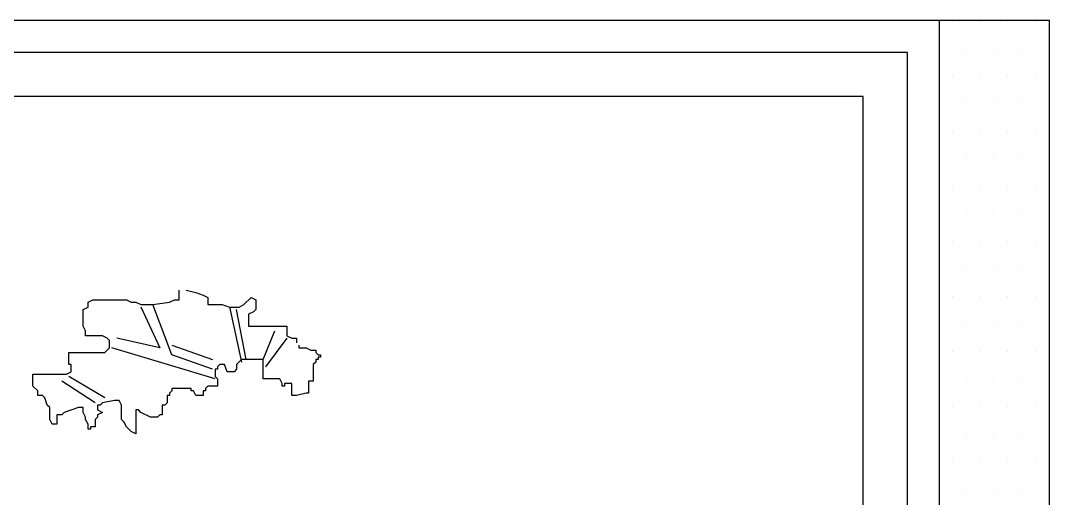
# Model space of a CAD drawing. Header units: inches. Extents: x 11.8 to 54.3, y 10.8 to 35.6.
# Drawn here: x 52.89 to 53.264, y 26.9646 to 27.1383 of the extents above; entities that cross this region are included whole.
import ezdxf

# ---------------------------------------------------------------- set-up
doc = ezdxf.new("R2010")
doc.units = ezdxf.units.IN
doc.header["$MEASUREMENT"] = 0
doc.layers.add('02', color=2, linetype='Continuous')

msp = doc.modelspace()

# ---------------------------------------------------------------- linework, layer by layer
at = {"layer": '02'}
for p, q in [((53.264, 27.13834), (52.50685, 27.13834)), ((53.224, 26.54202), (53.224, 27.13834)), ((53.22883, 27.13808), (53.22883, 27.13808)), ((53.23883, 27.13808), (53.23883, 27.13808)), ((53.24883, 27.13808), (53.24883, 27.13808)), ((53.25883, 27.13808), (53.25883, 27.13808)), ((53.264, 26.54202), (53.264, 27.13834)), ((53.23383, 27.12808), (53.23383, 27.12808)), ((53.24383, 27.12808), (53.24383, 27.12808)), ((53.25383, 27.12808), (53.25383, 27.12808)), ((53.26383, 27.12808), (53.26383, 27.12808)), ((53.21235, 27.12669), (52.5585, 27.12669)), ((53.21235, 26.59366), (53.21235, 27.12669)), ((53.22883, 27.11808), (53.22883, 27.11808)), ((53.23883, 27.11808), (53.23883, 27.11808)), ((53.24883, 27.11808), (53.24883, 27.11808)), ((53.25883, 27.11808), (53.25883, 27.11808)), ((53.19635, 27.11069), (52.5745, 27.11069)), ((53.19635, 26.60966), (53.19635, 27.11069)), ((53.23383, 27.10808), (53.23383, 27.10808)), ((53.24383, 27.10808), (53.24383, 27.10808)), ((53.25383, 27.10808), (53.25383, 27.10808)), ((53.26383, 27.10808), (53.26383, 27.10808)), ((53.22883, 27.09808), (53.22883, 27.09808)), ((53.23883, 27.09808), (53.23883, 27.09808)), ((53.24883, 27.09808), (53.24883, 27.09808)), ((53.25883, 27.09808), (53.25883, 27.09808)), ((53.23383, 27.08808), (53.23383, 27.08808)), ((53.24383, 27.08808), (53.24383, 27.08808)), ((53.25383, 27.08808), (53.25383, 27.08808)), ((53.26383, 27.08808), (53.26383, 27.08808)), ((53.22883, 27.07808), (53.22883, 27.07808)), ((53.23883, 27.07808), (53.23883, 27.07808)), ((53.24883, 27.07808), (53.24883, 27.07808)), ((53.25883, 27.07808), (53.25883, 27.07808)), ((53.23383, 27.06808), (53.23383, 27.06808)), ((53.24383, 27.06808), (53.24383, 27.06808)), ((53.25383, 27.06808), (53.25383, 27.06808)), ((53.26383, 27.06808), (53.26383, 27.06808)), ((53.22883, 27.05808), (53.22883, 27.05808)), ((53.23883, 27.05808), (53.23883, 27.05808)), ((53.24883, 27.05808), (53.24883, 27.05808)), ((53.25883, 27.05808), (53.25883, 27.05808)), ((53.23383, 27.04808), (53.23383, 27.04808)), ((53.24383, 27.04808), (53.24383, 27.04808)), ((53.25383, 27.04808), (53.25383, 27.04808)), ((53.26383, 27.04808), (53.26383, 27.04808)), ((52.94767, 27.03678), (52.94767, 27.04028)), ((52.95028, 27.04028), (52.95376, 27.03939)), ((52.95376, 27.03939), (52.95638, 27.03852)), ((52.95638, 27.03852), (52.95812, 27.03765)), ((52.95812, 27.03765), (52.95812, 27.03504)), ((52.97118, 27.03504), (52.97379, 27.03765)), ((52.97379, 27.03765), (52.97553, 27.03678)), ((53.22883, 27.03808), (53.22883, 27.03808)), ((53.23883, 27.03808), (53.23883, 27.03808)), ((53.24883, 27.03808), (53.24883, 27.03808)), ((53.25883, 27.03808), (53.25883, 27.03808)), ((52.91282, 27.0333), (52.91456, 27.03417)), ((52.91456, 27.03591), (52.9163, 27.03678)), ((52.91456, 27.03417), (52.91456, 27.03591)), ((52.9163, 27.03678), (52.92849, 27.03678)), ((52.92849, 27.03678), (52.93023, 27.03591)), ((52.93023, 27.03591), (52.93197, 27.03591)), ((52.93197, 27.03591), (52.93371, 27.03504)), ((52.93371, 27.03504), (52.93807, 27.03504)), ((52.93371, 27.03419), (52.94068, 27.01938)), ((52.93807, 27.03504), (52.94419, 27.03591)), ((52.94503, 27.01677), (52.93807, 27.03506)), ((52.94419, 27.03591), (52.94593, 27.03678)), ((52.94593, 27.03678), (52.94767, 27.03678)), ((52.95812, 27.03504), (52.96334, 27.03504)), ((52.96334, 27.03504), (52.96595, 27.03417)), ((52.96594, 27.03419), (52.97029, 27.01416)), ((52.96595, 27.03417), (52.96944, 27.03417)), ((52.96944, 27.03417), (52.97118, 27.03504)), ((52.97553, 27.03678), (52.97553, 27.0333)), ((52.91282, 27.02721), (52.91282, 27.0333)), ((52.97203, 27.01503), (52.96855, 27.03332)), ((52.97466, 27.03243), (52.97292, 27.03156)), ((52.97292, 27.03156), (52.97292, 27.02721)), ((52.97553, 27.0333), (52.97466, 27.03243)), ((52.91369, 27.02547), (52.91282, 27.02721)), ((52.97292, 27.02721), (52.98685, 27.02721)), ((52.98685, 27.02721), (52.98685, 27.02373)), ((53.23383, 27.02808), (53.23383, 27.02808)), ((53.24383, 27.02808), (53.24383, 27.02808)), ((53.25383, 27.02808), (53.25383, 27.02808)), ((53.26383, 27.02808), (53.26383, 27.02808)), ((52.91369, 27.02373), (52.91369, 27.02547)), ((52.91978, 27.02373), (52.91369, 27.02373)), ((52.92152, 27.02286), (52.91978, 27.02373)), ((52.92239, 27.02199), (52.92152, 27.02286)), ((52.94068, 27.01938), (52.925, 27.02287)), ((52.97815, 27.01503), (52.98248, 27.02548)), ((52.98684, 27.02287), (52.979, 27.01241)), ((52.98685, 27.02373), (52.98859, 27.02286)), ((52.98859, 27.02286), (52.99034, 27.02286)), ((52.99034, 27.02286), (52.99034, 27.02112)), ((52.92065, 27.01764), (52.92239, 27.01938)), ((52.92239, 27.01938), (52.92239, 27.02199)), ((52.96071, 27.00806), (52.92326, 27.01938)), ((52.94503, 27.02025), (52.95984, 27.01503)), ((52.99121, 27.02025), (52.99121, 27.01938)), ((52.99121, 27.01938), (52.99382, 27.01938)), ((52.99382, 27.01938), (52.99556, 27.01851)), ((52.90759, 27.01764), (52.92065, 27.01764)), ((52.90759, 27.01329), (52.90759, 27.01764)), ((52.95984, 27.01154), (52.94503, 27.01677)), ((52.99556, 27.01851), (52.9973, 27.01851)), ((52.9973, 27.01851), (52.9973, 27.01764)), ((52.9973, 27.01764), (52.99817, 27.01677)), ((52.99817, 27.01677), (52.99904, 27.01677)), ((52.99817, 27.0159), (52.99817, 27.01503)), ((52.99904, 27.0159), (52.99817, 27.0159)), ((52.99904, 27.01677), (52.99904, 27.0159)), ((53.22883, 27.01808), (53.22883, 27.01808)), ((53.23883, 27.01808), (53.23883, 27.01808)), ((53.24883, 27.01808), (53.24883, 27.01808)), ((53.25883, 27.01808), (53.25883, 27.01808)), ((52.90846, 27.01329), (52.90759, 27.01329)), ((52.90846, 27.01065), (52.90846, 27.01329)), ((52.96073, 27.01152), (52.96073, 27.00891)), ((52.9616, 27.01152), (52.96073, 27.01152)), ((52.96247, 27.01329), (52.9616, 27.01239)), ((52.9616, 27.01239), (52.9616, 27.01152)), ((52.96421, 27.01329), (52.96247, 27.01329)), ((52.96508, 27.01065), (52.96421, 27.01329)), ((52.96857, 27.01152), (52.9677, 27.01065)), ((52.97031, 27.01503), (52.96857, 27.01329)), ((52.96857, 27.01329), (52.96857, 27.01152)), ((52.97815, 27.01503), (52.97031, 27.01503)), ((52.97815, 27.00804), (52.97815, 27.01503)), ((52.9973, 27.01416), (52.99643, 27.01329)), ((52.99643, 27.01329), (52.99643, 27.00717)), ((52.9973, 27.01503), (52.9973, 27.01416)), ((52.99817, 27.01503), (52.9973, 27.01503)), ((52.89453, 27.00978), (52.90672, 27.00978)), ((52.89453, 27.00543), (52.89453, 27.00978)), ((52.90672, 27.00978), (52.90846, 27.01065)), ((52.92065, 27.00109), (52.90759, 27.00893)), ((52.96073, 27.00891), (52.9616, 27.00804)), ((52.9616, 27.00804), (52.9616, 27.00543)), ((52.9677, 27.01065), (52.96508, 27.01065)), ((52.98424, 27.00804), (52.97815, 27.00804)), ((52.98511, 27.0063), (52.98424, 27.00804)), ((53.23383, 27.00808), (53.23383, 27.00808)), ((53.24383, 27.00808), (53.24383, 27.00808)), ((53.25383, 27.00808), (53.25383, 27.00808)), ((53.26383, 27.00808), (53.26383, 27.00808)), ((52.89627, 27.00369), (52.89453, 27.00543)), ((52.91717, 26.99935), (52.90497, 27.00719)), ((52.94506, 27.00456), (52.94506, 27.00369)), ((52.95202, 27.00456), (52.94506, 27.00456)), ((52.95202, 27.00369), (52.95202, 27.00456)), ((52.95812, 27.00543), (52.95725, 27.00456)), ((52.95725, 27.00456), (52.95725, 27.00369)), ((52.9616, 27.00543), (52.95812, 27.00543)), ((52.98511, 27.00543), (52.98511, 27.0063)), ((52.98598, 27.00543), (52.98511, 27.00543)), ((52.98598, 27.0063), (52.98598, 27.00543)), ((52.98859, 27.0063), (52.98598, 27.0063)), ((52.98859, 27.00195), (52.98859, 27.0063)), ((52.99469, 27.00717), (52.99469, 27.00282)), ((52.99643, 27.00717), (52.99469, 27.00717)), ((52.89627, 27.00195), (52.89627, 27.00369)), ((52.89801, 27.00195), (52.89627, 27.00195)), ((52.89888, 27.00108), (52.89801, 27.00195)), ((52.89975, 26.99847), (52.89888, 27.00108)), ((52.92414, 27.00021), (52.91978, 26.99934)), ((52.92588, 27.00021), (52.92414, 27.00021)), ((52.92675, 26.99847), (52.92588, 27.00021)), ((52.94329, 27.00195), (52.94329, 26.99934)), ((52.94419, 27.00195), (52.94329, 27.00195)), ((52.94506, 27.00369), (52.94419, 27.00282)), ((52.94419, 27.00282), (52.94419, 27.00195)), ((52.95289, 27.00369), (52.95202, 27.00369)), ((52.95376, 27.00195), (52.95289, 27.00369)), ((52.95638, 27.00195), (52.95376, 27.00195)), ((52.95638, 27.00369), (52.95638, 27.00195)), ((52.95725, 27.00369), (52.95638, 27.00369)), ((52.99034, 27.00195), (52.98859, 27.00195)), ((52.99382, 27.00282), (52.99034, 27.00195)), ((52.99469, 27.00282), (52.99382, 27.00282)), ((52.90063, 26.9976), (52.89975, 26.99847)), ((52.90063, 26.99325), (52.90063, 26.9976)), ((52.91107, 26.9976), (52.90585, 26.99586)), ((52.91282, 26.9976), (52.91107, 26.9976)), ((52.91282, 26.99586), (52.91282, 26.9976)), ((52.91804, 26.99847), (52.91804, 26.99673)), ((52.91891, 26.99847), (52.91804, 26.99847)), ((52.91804, 26.99673), (52.91978, 26.99586)), ((52.91978, 26.99934), (52.91891, 26.99847)), ((52.92675, 26.99325), (52.92675, 26.99847)), ((52.93197, 26.99673), (52.93197, 26.98803)), ((52.93284, 26.99673), (52.93197, 26.99673)), ((52.93371, 26.99586), (52.93284, 26.99673)), ((52.94155, 26.99847), (52.94155, 26.99499)), ((52.94242, 26.99847), (52.94155, 26.99847)), ((52.94329, 26.99934), (52.94242, 26.99847)), ((53.22883, 26.99808), (53.22883, 26.99808)), ((53.23883, 26.99808), (53.23883, 26.99808)), ((53.24883, 26.99808), (53.24883, 26.99808)), ((53.25883, 26.99808), (53.25883, 26.99808)), ((52.9015, 26.99151), (52.90063, 26.99325)), ((52.90324, 26.99499), (52.90324, 26.99151)), ((52.90498, 26.99499), (52.90324, 26.99499)), ((52.90585, 26.99586), (52.90498, 26.99499)), ((52.91369, 26.99412), (52.91282, 26.99586)), ((52.91369, 26.99325), (52.91369, 26.99412)), ((52.91456, 26.99151), (52.91369, 26.99325)), ((52.91804, 26.99412), (52.91717, 26.99325)), ((52.91717, 26.99325), (52.91717, 26.99064)), ((52.91978, 26.99586), (52.91804, 26.99499)), ((52.91804, 26.99499), (52.91804, 26.99412)), ((52.92762, 26.99238), (52.92675, 26.99325)), ((52.9372, 26.99412), (52.93371, 26.99586)), ((52.93981, 26.99412), (52.9372, 26.99412)), ((52.94068, 26.99499), (52.93981, 26.99412)), ((52.94155, 26.99499), (52.94068, 26.99499)), ((52.90324, 26.99151), (52.9015, 26.99151)), ((52.91456, 26.98977), (52.91456, 26.99151)), ((52.91543, 26.98977), (52.91456, 26.98977)), ((52.91543, 26.99064), (52.91543, 26.98977)), ((52.91717, 26.99064), (52.91543, 26.99064)), ((52.92849, 26.99064), (52.92762, 26.99238)), ((52.93023, 26.9889), (52.92849, 26.99064)), ((52.93197, 26.98803), (52.93023, 26.9889)), ((53.23383, 26.98808), (53.23383, 26.98808)), ((53.24383, 26.98808), (53.24383, 26.98808)), ((53.25383, 26.98808), (53.25383, 26.98808)), ((53.26383, 26.98808), (53.26383, 26.98808)), ((53.22883, 26.97808), (53.22883, 26.97808)), ((53.23883, 26.97808), (53.23883, 26.97808)), ((53.24883, 26.97808), (53.24883, 26.97808)), ((53.25883, 26.97808), (53.25883, 26.97808)), ((53.23383, 26.96808), (53.23383, 26.96808)), ((53.24383, 26.96808), (53.24383, 26.96808)), ((53.25383, 26.96808), (53.25383, 26.96808)), ((53.26383, 26.96808), (53.26383, 26.96808))]:
    msp.add_line(p, q, dxfattribs=at)

doc.saveas('drawing.dxf')
